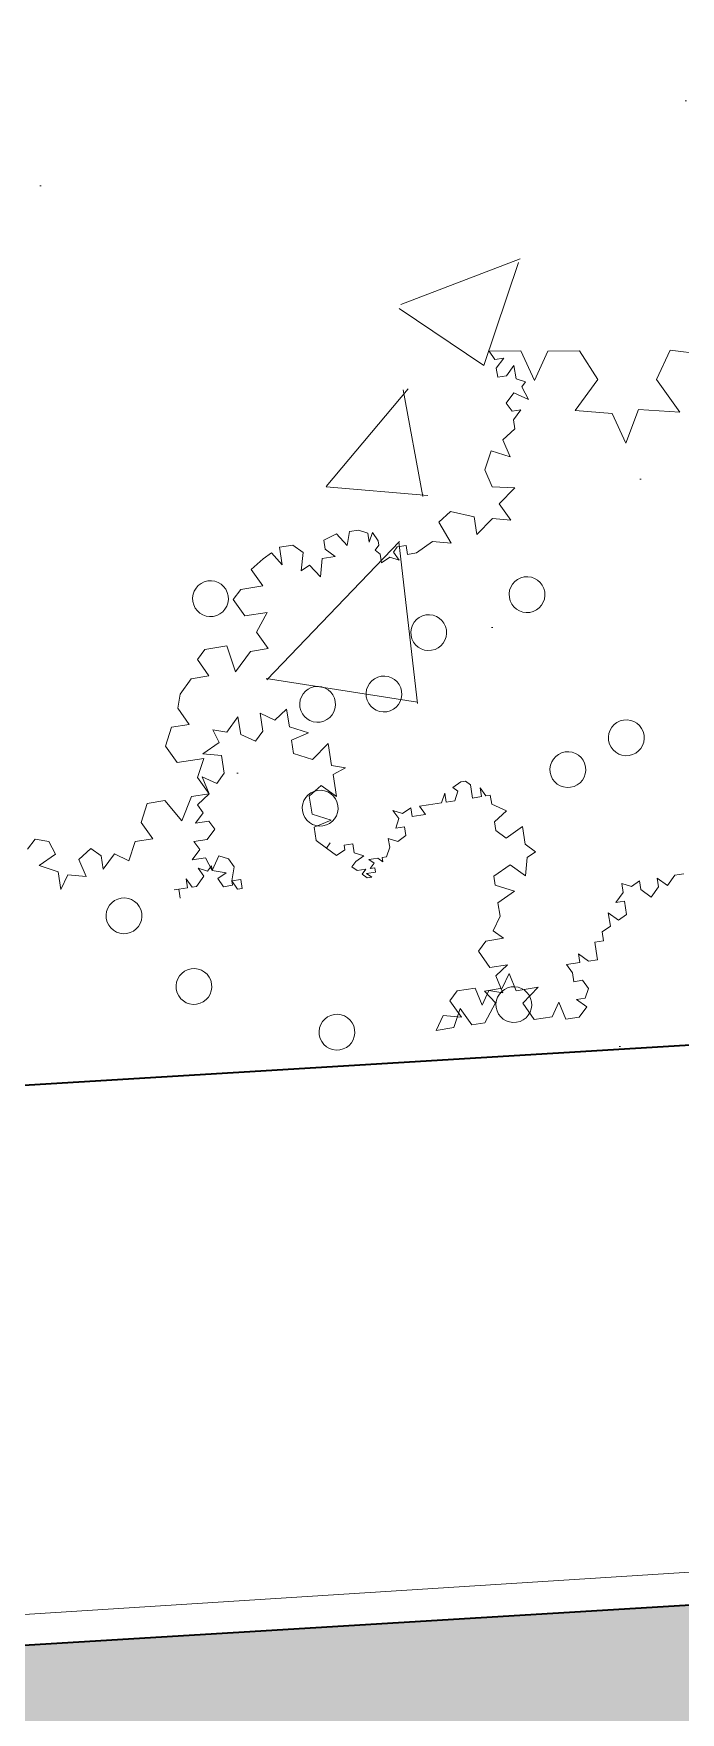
# Model space of a CAD drawing. Header units: metres. Extents: x 0 to 4415, y 1197 to 2590.
# Drawn here: x 1908.631 to 1908.921, y 1309.365 to 1310.115 of the extents above; entities that cross this region are included whole.
import ezdxf

# ---------------------------------------------------------------- set-up
doc = ezdxf.new("R2010")
doc.units = ezdxf.units.M
doc.linetypes.add('AXES', pattern=[2, 1.25, -0.25, 0.25, -0.25])
doc.linetypes.add('CACHE2', pattern=[4.7625, 3.175, -1.5875])
for name, color, linetype, lineweight in [('caché', 20, 'CACHE2', 13), ('Façade 02', 41, 'Continuous', 35), ('gris', 251, 'Continuous', 9)]:
    doc.layers.add(name, color=color, linetype=linetype, lineweight=lineweight)
doc.layers.add('veg', color=7, linetype='Continuous', lineweight=9, true_color=0x61c200)

# ---------------------------------------------------------------- blocks, each defined once
blk = doc.blocks.new('Plantes')
for p, q in [((0.6398, -0.9569), (0.622, -0.9718)), ((0.622, -0.9718), (0.628, -0.997)), ((0.6518, -1.0074), (0.671, -0.9762)), ((0.671, -0.9762), (0.6845, -1.0103)), ((0.628, -0.997), (0.6518, -1.0074)), ((0.6845, -1.0103), (0.7171, -1.0132)), ((0.7171, -1.0132), (0.6912, -1.0274)), ((0.6912, -1.0274), (0.6964, -1.0608)), ((0.6645, -1.0497), (0.6459, -1.0728)), ((0.6459, -1.0728), (0.6608, -1.0906)), ((0.6964, -1.0608), (0.6645, -1.0497)), ((0.6853, -1.0927), (0.6586, -1.1151)), ((0.6608, -1.0906), (0.6853, -1.0927)), ((0.6586, -1.1151), (0.6728, -1.141)), ((0.6045, -1.1679), (0.5704, -1.1813)), ((0.6357, -1.1871), (0.6045, -1.1679)), ((0.6386, -1.1545), (0.6357, -1.1871)), ((0.6728, -1.141), (0.6386, -1.1545)), ((0.5704, -1.1813), (0.5674, -1.214)), ((0.4679, -1.2216), (0.4338, -1.235)), ((0.4992, -1.2408), (0.4679, -1.2216)), ((0.5674, -1.214), (0.6061, -1.2422)), ((0.7294, -1.2449), (0.7309, -1.2286)), ((0.7316, -1.2204), (0.7309, -1.2286)), ((0.7309, -1.2286), (0.7316, -1.2204)), ((0.7309, -1.2286), (0.7309, -1.2286)), ((0.7309, -1.2286), (0.7309, -1.2286)), ((0.7309, -1.2286), (0.7309, -1.2286)), ((0.7309, -1.2286), (0.7309, -1.2286)), ((0.7309, -1.2286), (0.7309, -1.2286)), ((0.7309, -1.2286), (0.7309, -1.2286)), ((0.7309, -1.2286), (0.7309, -1.2286)), ((0.7309, -1.2286), (0.7309, -1.2286)), ((0.7309, -1.2286), (0.7309, -1.2286)), ((0.739, -1.2293), (0.7309, -1.2286)), ((0.7309, -1.2286), (0.739, -1.2293)), ((0.739, -1.2293), (0.7309, -1.2286)), ((0.7309, -1.2286), (0.739, -1.2293)), ((0.739, -1.2293), (0.7309, -1.2286)), ((0.7309, -1.2286), (0.739, -1.2293)), ((0.7309, -1.2286), (0.7309, -1.2286)), ((0.7309, -1.2286), (0.7309, -1.2286)), ((0.7309, -1.2286), (0.7309, -1.2286)), ((0.7309, -1.2286), (0.7309, -1.2286)), ((0.7309, -1.2286), (0.7309, -1.2286)), ((0.7309, -1.2286), (0.7309, -1.2286)), ((0.7309, -1.2286), (0.7309, -1.2286)), ((0.739, -1.2293), (0.739, -1.2293)), ((0.7472, -1.23), (0.739, -1.2293)), ((0.739, -1.2293), (0.7472, -1.23)), ((0.739, -1.2293), (0.739, -1.2293)), ((0.3744, -1.2544), (0.3477, -1.2767)), ((0.3997, -1.2484), (0.3744, -1.2544)), ((0.4309, -1.2677), (0.3997, -1.2484)), ((0.4338, -1.235), (0.4309, -1.2677)), ((0.4948, -1.2899), (0.4992, -1.2408)), ((0.6061, -1.2422), (0.5631, -1.263)), ((0.6611, -1.2718), (0.6789, -1.2569)), ((0.6789, -1.2569), (0.6767, -1.2814)), ((0.7131, -1.2435), (0.7294, -1.2449)), ((0.7287, -1.2531), (0.7131, -1.2435)), ((0.7279, -1.2613), (0.7287, -1.2531)), ((0.7472, -1.23), (0.7472, -1.23)), ((0.7472, -1.23), (0.7472, -1.23)), ((0.7472, -1.23), (0.7472, -1.23)), ((0.7472, -1.23), (0.7472, -1.23)), ((0.3136, -1.2902), (0.2958, -1.305)), ((0.3448, -1.3094), (0.3136, -1.2902)), ((0.3477, -1.2767), (0.3448, -1.3094)), ((0.4674, -1.3204), (0.4866, -1.2891)), ((0.4866, -1.2891), (0.4919, -1.3226)), ((0.5289, -1.2764), (0.4948, -1.2899)), ((0.5282, -1.2846), (0.5601, -1.2957)), ((0.5423, -1.3106), (0.5282, -1.2846)), ((0.5601, -1.2957), (0.5289, -1.2764)), ((0.5631, -1.263), (0.5601, -1.2957)), ((0.5601, -1.2957), (0.5787, -1.2727)), ((0.5787, -1.2727), (0.5943, -1.2823)), ((0.5943, -1.2823), (0.6121, -1.2674)), ((0.6121, -1.2674), (0.6099, -1.2919)), ((0.6255, -1.3015), (0.6433, -1.2867)), ((0.6433, -1.2867), (0.6455, -1.2621)), ((0.6455, -1.2621), (0.6611, -1.2718)), ((0.6767, -1.2814), (0.7005, -1.2918)), ((0.6923, -1.291), (0.7012, -1.2836)), ((0.7005, -1.2918), (0.6923, -1.291)), ((0.6945, -1.2665), (0.7101, -1.2761)), ((0.7012, -1.2836), (0.6945, -1.2665)), ((0.7101, -1.2761), (0.7279, -1.2613)), ((0.2958, -1.305), (0.2921, -1.3459)), ((0.4436, -1.31), (0.4674, -1.3204)), ((0.4496, -1.3352), (0.4436, -1.31)), ((0.5245, -1.3255), (0.5423, -1.3106)), ((0.6099, -1.2919), (0.6255, -1.3015)), ((0.7005, -1.2918), (0.6745, -1.3059)), ((0.6745, -1.3059), (0.6812, -1.323)), ((0.7065, -1.317), (0.7005, -1.2918)), ((0.7161, -1.3014), (0.7065, -1.317)), ((0.7317, -1.311), (0.7161, -1.3014)), ((0.7303, -1.3274), (0.7317, -1.311)), ((0.2921, -1.3459), (0.3404, -1.3584)), ((0.4229, -1.3576), (0.4496, -1.3352)), ((0.4919, -1.3226), (0.5245, -1.3255)), ((0.6812, -1.323), (0.6969, -1.3326)), ((0.6969, -1.3326), (0.7221, -1.3266)), ((0.7221, -1.3266), (0.7206, -1.343)), ((0.7206, -1.343), (0.737, -1.3444)), ((0.7221, -1.3266), (0.7303, -1.3274)), ((0.7377, -1.3363), (0.7221, -1.3266)), ((0.737, -1.3444), (0.7377, -1.3363)), ((0.1904, -1.378), (0.1868, -1.4189)), ((0.2082, -1.3631), (0.1904, -1.378)), ((0.2395, -1.3824), (0.2082, -1.3631)), ((0.2358, -1.4232), (0.2395, -1.3824)), ((0.3404, -1.3584), (0.3048, -1.3882)), ((0.4555, -1.3605), (0.4229, -1.3576)), ((0.4697, -1.3865), (0.4555, -1.3605)), ((0.1556, -1.3996), (0.137, -1.4227)), ((0.1868, -1.4189), (0.1556, -1.3996)), ((0.2707, -1.4016), (0.2358, -1.4232)), ((0.3019, -1.4209), (0.2707, -1.4016)), ((0.3048, -1.3882), (0.3019, -1.4209)), ((0.4192, -1.3984), (0.4519, -1.4013)), ((0.4334, -1.4244), (0.4192, -1.3984)), ((0.4519, -1.4013), (0.4697, -1.3865)), ((0.137, -1.4227), (0.1274, -1.4383)), ((0.1274, -1.4383), (0.1505, -1.4568)), ((0.4148, -1.4474), (0.4334, -1.4244)), ((0.1178, -1.4539), (0.1156, -1.4784)), ((0.1505, -1.4568), (0.1178, -1.4539)), ((0.4475, -1.4504), (0.4148, -1.4474)), ((0.4609, -1.4845), (0.4475, -1.4504)), ((0.472, -1.4526), (0.4609, -1.4845)), ((0.4965, -1.4547), (0.472, -1.4526)), ((0.51, -1.4889), (0.4965, -1.4547)), ((0.1156, -1.4784), (0.1305, -1.4962)), ((0.1305, -1.4962), (0.1639, -1.4909)), ((0.1639, -1.4909), (0.1542, -1.5065)), ((0.1542, -1.5065), (0.1773, -1.5251)), ((0.4825, -1.5194), (0.51, -1.4889)), ((0.5768, -1.4784), (0.5583, -1.5014)), ((0.5583, -1.5014), (0.5806, -1.5281)), ((0.6095, -1.4813), (0.5768, -1.4784)), ((0.6229, -1.5154), (0.6095, -1.4813)), ((0.634, -1.4835), (0.6229, -1.5154)), ((0.6585, -1.4857), (0.634, -1.4835)), ((0.6734, -1.5035), (0.6585, -1.4857)), ((0.6645, -1.5109), (0.6734, -1.5035)), ((0.6734, -1.5035), (0.6645, -1.5109)), ((0.6883, -1.5213), (0.6734, -1.5035)), ((0.1105, -1.5356), (0.1001, -1.5594)), ((0.1268, -1.537), (0.1105, -1.5356)), ((0.1417, -1.5548), (0.1268, -1.537)), ((0.1439, -1.5303), (0.1417, -1.5548)), ((0.1773, -1.5251), (0.1439, -1.5303)), ((0.5234, -1.523), (0.4825, -1.5194)), ((0.5294, -1.5483), (0.5234, -1.523)), ((0.5397, -1.5245), (0.5294, -1.5483)), ((0.5806, -1.5281), (0.5397, -1.5245)), ((0.6697, -1.5443), (0.6705, -1.5362)), ((0.6705, -1.5362), (0.6786, -1.5369)), ((0.6786, -1.5369), (0.6883, -1.5213)), ((0.1001, -1.5594), (0.1232, -1.5779)), ((0.669, -1.5525), (0.6697, -1.5443)), ((0.6853, -1.554), (0.669, -1.5525)), ((0.6921, -1.571), (0.6853, -1.554)), ((0.7017, -1.5554), (0.6921, -1.571)), ((0.7106, -1.548), (0.7017, -1.5554)), ((0.718, -1.5569), (0.7106, -1.548)), ((0.7166, -1.5732), (0.718, -1.5569)), ((0.7255, -1.5658), (0.7166, -1.5732)), ((0.7329, -1.5747), (0.7255, -1.5658)), ((0.0979, -1.5839), (0.0965, -1.6002)), ((0.1232, -1.5779), (0.0979, -1.5839)), ((0.698, -1.5963), (0.6988, -1.5881)), ((0.698, -1.5963), (0.698, -1.5963)), ((0.7055, -1.6052), (0.698, -1.5963)), ((0.6988, -1.5881), (0.6995, -1.5799)), ((0.6995, -1.5799), (0.7069, -1.5888)), ((0.7069, -1.5888), (0.7158, -1.5814)), ((0.7158, -1.5814), (0.7151, -1.5896)), ((0.7151, -1.5896), (0.7233, -1.5903)), ((0.7151, -1.5896), (0.7151, -1.5896)), ((0.7233, -1.5903), (0.7247, -1.5739)), ((0.7247, -1.5739), (0.7322, -1.5828)), ((0.7322, -1.5828), (0.7329, -1.5747)), ((0.0965, -1.6002), (0.1032, -1.6173)), ((0.1195, -1.6187), (0.1025, -1.6255)), ((0.1025, -1.6255), (0.1181, -1.6351)), ((0.1032, -1.6173), (0.1195, -1.6187)), ((0.1262, -1.6358), (0.1351, -1.6284)), ((0.1351, -1.6284), (0.1426, -1.6373)), ((0.6632, -1.6179), (0.6795, -1.6193)), ((0.6699, -1.6349), (0.6632, -1.6179)), ((0.6795, -1.6193), (0.6966, -1.6126)), ((0.6966, -1.6126), (0.6973, -1.6044)), ((0.6973, -1.6044), (0.7055, -1.6052)), ((0.6973, -1.6044), (0.6973, -1.6044)), ((0.6973, -1.6044), (0.6973, -1.6044)), ((0.1181, -1.6351), (0.1262, -1.6358)), ((0.1426, -1.6373), (0.1589, -1.6387)), ((0.1589, -1.6387), (0.1493, -1.6543)), ((0.1493, -1.6543), (0.156, -1.6714)), ((0.6098, -1.6625), (0.6194, -1.6469)), ((0.6127, -1.6298), (0.6283, -1.6395)), ((0.6194, -1.6469), (0.6127, -1.6298)), ((0.6283, -1.6395), (0.6454, -1.6327)), ((0.6454, -1.6327), (0.6439, -1.6491)), ((0.6439, -1.6491), (0.6602, -1.6505)), ((0.6602, -1.6505), (0.6699, -1.6349)), ((0.1315, -1.6692), (0.13, -1.6856)), ((0.13, -1.6856), (0.1464, -1.687)), ((0.1404, -1.6618), (0.1315, -1.6692)), ((0.156, -1.6714), (0.1404, -1.6618)), ((0.1464, -1.687), (0.1449, -1.7034)), ((0.6068, -1.6952), (0.6083, -1.6788)), ((0.6083, -1.6788), (0.6239, -1.6885)), ((0.6261, -1.664), (0.6098, -1.6625)), ((0.6239, -1.6885), (0.6246, -1.6803)), ((0.6246, -1.6803), (0.6261, -1.664)), ((1.0198, -1.6826), (0.9938, -1.6968)), ((1.0168, -1.7153), (1.0198, -1.6826)), ((0.1449, -1.7034), (0.1257, -1.7346)), ((0.1449, -1.7034), (0.1449, -1.7034)), ((0.5876, -1.7264), (0.6047, -1.7197)), ((0.6047, -1.7197), (0.6054, -1.7115)), ((0.6054, -1.7115), (0.6068, -1.6952)), ((0.9678, -1.7109), (0.95, -1.7258)), ((0.999, -1.7302), (0.9678, -1.7109)), ((0.9827, -1.7287), (1.0168, -1.7153)), ((0.9938, -1.6968), (0.999, -1.7302)), ((0.0915, -1.748), (0.073, -1.7711)), ((0.1309, -1.768), (0.0915, -1.748)), ((0.1257, -1.7346), (0.1309, -1.768)), ((0.5683, -1.7576), (0.578, -1.742)), ((0.578, -1.742), (0.5854, -1.7509)), ((0.5854, -1.7509), (0.6025, -1.7442)), ((0.6039, -1.7279), (0.5876, -1.7264)), ((0.6025, -1.7442), (0.6039, -1.7279)), ((0.95, -1.7258), (0.9471, -1.7585)), ((1.0139, -1.748), (0.9827, -1.7287)), ((1.0117, -1.7725), (1.0139, -1.748)), ((0.073, -1.7711), (0.0857, -1.8134)), ((0.5676, -1.7658), (0.5683, -1.7576)), ((0.575, -1.7747), (0.5676, -1.7658)), ((0.5683, -1.7576), (0.5683, -1.7576)), ((0.5832, -1.7754), (0.575, -1.7747)), ((0.5996, -1.7769), (0.5832, -1.7754)), ((0.5981, -1.7932), (0.5996, -1.7769)), ((0.8803, -1.769), (0.8625, -1.7839)), ((0.9115, -1.7883), (0.8803, -1.769)), ((0.9471, -1.7585), (0.9791, -1.7696)), ((0.9509, -1.8083), (0.9538, -1.7756)), ((0.9791, -1.7696), (0.9531, -1.7837)), ((0.9538, -1.7756), (0.9769, -1.7941)), ((0.9769, -1.7941), (1.0117, -1.7725)), ((0.0857, -1.8134), (0.1184, -1.8163)), ((0.5818, -1.7918), (0.5981, -1.7932)), ((0.5974, -1.8014), (0.5818, -1.7918)), ((0.5966, -1.8096), (0.5974, -1.8014)), ((0.613, -1.811), (0.5966, -1.8096)), ((0.6271, -1.837), (0.613, -1.811)), ((0.6457, -1.814), (0.6271, -1.837)), ((0.662, -1.8154), (0.6457, -1.814)), ((0.7452, -1.8064), (0.7259, -1.8376)), ((0.7615, -1.8078), (0.7452, -1.8064)), ((0.7749, -1.842), (0.7615, -1.8078)), ((0.7942, -1.8107), (0.7749, -1.842)), ((0.8187, -1.8129), (0.7942, -1.8107)), ((0.8447, -1.7988), (0.8187, -1.8129)), ((0.8596, -1.8166), (0.8447, -1.7988)), ((0.8625, -1.7839), (0.8596, -1.8166)), ((0.9086, -1.8209), (0.9115, -1.7883)), ((0.9271, -1.7979), (0.9086, -1.8209)), ((0.9249, -1.8224), (0.9509, -1.8083)), ((0.9591, -1.809), (0.9271, -1.7979)), ((0.9531, -1.7837), (0.9591, -1.809)), ((0.0011, -1.8388), (-0.0331, -1.8522)), ((0.033, -1.8499), (0.0011, -1.8388)), ((0.1184, -1.8163), (0.0909, -1.8468)), ((0.6576, -1.8644), (0.6769, -1.8332)), ((0.6769, -1.8332), (0.662, -1.8154)), ((0.7259, -1.8376), (0.7482, -1.8643)), ((0.9569, -1.8335), (0.9249, -1.8224)), ((0.9532, -1.8743), (0.9569, -1.8335)), ((0.9807, -1.8439), (0.9532, -1.8743)), ((1.0119, -1.8631), (0.9807, -1.8439)), ((-0.215, -1.8607), (-0.212, -1.9186)), ((-0.1994, -1.8703), (-0.215, -1.8607)), ((-0.2009, -1.8866), (-0.1994, -1.8703)), ((-0.1831, -1.8718), (-0.2009, -1.8866)), ((-0.1667, -1.8732), (-0.1831, -1.8718)), ((-0.1682, -1.8896), (-0.1667, -1.8732)), ((-0.0516, -1.8752), (-0.0701, -1.8983)), ((-0.0197, -1.8863), (-0.0516, -1.8752)), ((-0.0331, -1.8522), (-0.0197, -1.8863)), ((0.0375, -1.8914), (0.033, -1.8499)), ((0.065, -1.8609), (0.0375, -1.8914)), ((0.0962, -1.8802), (0.065, -1.8609)), ((0.0909, -1.8468), (0.0962, -1.8802)), ((0.6903, -1.8674), (0.6576, -1.8644)), ((0.7052, -1.8852), (0.6903, -1.8674)), ((0.7148, -1.8695), (0.7052, -1.8852)), ((0.7482, -1.8643), (0.7148, -1.8695)), ((1.009, -1.8958), (1.0119, -1.8631)), ((-0.186, -1.9044), (-0.1682, -1.8896)), ((-0.1615, -1.9066), (-0.186, -1.9044)), ((-0.1184, -1.8858), (-0.1362, -1.9006)), ((-0.1362, -1.9006), (-0.1221, -1.9266)), ((-0.1028, -1.8954), (-0.1184, -1.8858)), ((-0.1043, -1.9117), (-0.1028, -1.8954)), ((-0.0865, -1.8968), (-0.1043, -1.9117)), ((-0.0701, -1.8983), (-0.0865, -1.8968)), ((0.983, -1.9099), (1.009, -1.8958)), ((-0.212, -1.9186), (-0.1562, -1.94)), ((-0.1548, -1.9237), (-0.1615, -1.9066)), ((-0.1459, -1.9163), (-0.1548, -1.9237)), ((-0.1221, -1.9266), (-0.1459, -1.9163)), ((0.9133, -1.9531), (0.9154, -1.9286)), ((0.9154, -1.9286), (0.9311, -1.9383)), ((1.0149, -1.921), (0.983, -1.9099)), ((1.0128, -1.9455), (1.0149, -1.921)), ((-0.1562, -1.94), (-0.2082, -1.9683)), ((0.8969, -1.9517), (0.9133, -1.9531)), ((0.9118, -1.9695), (0.8969, -1.9517)), ((0.9311, -1.9383), (0.9474, -1.9397)), ((0.9474, -1.9397), (0.9459, -1.9561)), ((0.9459, -1.9561), (0.9615, -1.9657)), ((0.9615, -1.9657), (0.9786, -1.959)), ((0.9786, -1.959), (0.9801, -1.9426)), ((0.9801, -1.9426), (0.995, -1.9604)), ((0.995, -1.9604), (1.0128, -1.9455)), ((-0.2082, -1.9683), (-0.2051, -2.0263)), ((0.8502, -2.0134), (0.8599, -1.9978)), ((0.8599, -1.9978), (0.8762, -1.9992)), ((0.8762, -1.9992), (0.8777, -1.9829)), ((0.8777, -1.9829), (0.894, -1.9844)), ((0.894, -1.9844), (0.9103, -1.9858)), ((0.9103, -1.9858), (0.9118, -1.9695)), ((-0.2051, -2.0263), (-0.1501, -2.0559)), ((-0.1501, -2.0559), (-0.0967, -2.0112)), ((-0.0967, -2.0112), (-0.0862, -2.0781)), ((0.7901, -2.041), (0.8079, -2.0261)), ((0.8079, -2.0261), (0.8065, -2.0424)), ((0.8257, -2.0112), (0.8502, -2.0134)), ((0.8406, -2.029), (0.8257, -2.0112)), ((0.831, -2.0446), (0.8406, -2.029)), ((0.7709, -2.0722), (0.7805, -2.0566)), ((0.7738, -2.0395), (0.7901, -2.041)), ((0.7805, -2.0566), (0.7738, -2.0395)), ((0.8065, -2.0424), (0.831, -2.0446)), ((-0.0862, -2.0781), (-0.0305, -2.0995)), ((0.7872, -2.0737), (0.7709, -2.0722)), ((0.8021, -2.0915), (0.7872, -2.0737)), ((-0.0305, -2.0995), (-0.0906, -2.1271)), ((0.7679, -2.1049), (0.7843, -2.1063)), ((0.7828, -2.1227), (0.7679, -2.1049)), ((0.7843, -2.1063), (0.8021, -2.0915)), ((-0.0906, -2.1271), (-0.0808, -2.2021)), ((0.7636, -2.1539), (0.7643, -2.1457)), ((0.7643, -2.1457), (0.765, -2.1376)), ((0.7643, -2.1457), (0.7643, -2.1457)), ((0.7643, -2.1457), (0.7643, -2.1457)), ((0.7643, -2.1457), (0.7643, -2.1457)), ((0.765, -2.1376), (0.7828, -2.1227)), ((0.765, -2.1376), (0.765, -2.1376)), ((0.765, -2.1376), (0.765, -2.1376)), ((0.765, -2.1376), (0.765, -2.1376)), ((0.765, -2.1376), (0.765, -2.1376)), ((-0.1432, -2.1636), (-0.1952, -2.1919)), ((-0.0808, -2.2021), (-0.1432, -2.1636)), ((-0.1952, -2.1919), (-0.1839, -2.2505))]:
    blk.add_line(p, q)
at = {"color": 10}
for centre in [(0.773, -1.1253), (0.4097, -1.5046), (0.5998, -1.4969), (0.292, -1.7165), (0.559, -1.9545), (0.5079, -2.0652)]:
    blk.add_ellipse(centre, major_axis=(0.0232, 0.0232), ratio=1, start_param=2.267169, end_param=8.550354, dxfattribs=at)
at = {"color": 50}
for centre in [(0.9106, -1.2446), (0.2037, -1.3215), (1.0113, -1.5007), (0.3988, -1.6272), (0.9821, -1.8275), (0.2344, -1.9008)]:
    blk.add_ellipse(centre, major_axis=(0.0232, 0.0232), ratio=1, start_param=2.267169, end_param=8.550354, dxfattribs=at)

msp = doc.modelspace()

# ---------------------------------------------------------------- hatches: boundary and pattern name
at = {"layer": 'gris'}
h = msp.add_hatch(dxfattribs=at)
h.set_pattern_fill('AR-HBONE', color=256, scale=0.001)
h.set_pattern_definition([(45, (831.64723, 18.24039), (5e-17, 0.143684098), [0.3048, -0.1016]), (135, (831.71908, 18.31224), (5e-17, 0.143684098), [0.3048, -0.1016])])
h.paths.add_polyline_path([(1914.06234, 1308.72234), (1914.06234, 1309.72418), (1895.81662, 1308.61792), (1892.90557, 1311.4342), (1893.42202, 1330.00716), (1892.42164, 1330.00716), (1891.89372, 1311.02173), (1895.43771, 1307.59311)])
at = {"layer": 'veg'}
h = msp.add_hatch(dxfattribs=at)
h.set_pattern_fill('AR-CONC', color=256, scale=0.003, angle=-1e-14, style=0)
h.paths.add_polyline_path([(1913.86234, 1312.10545), (1904.36234, 1312.10545), (1904.36234, 1309.94057), (1905.47326, 1310.01054), (1905.50708, 1309.4559), (1907.36282, 1309.56841), (1907.32912, 1310.12127), (1908.52675, 1310.19669), (1908.56063, 1309.64103), (1910.82943, 1309.77858), (1910.79504, 1310.34265), (1911.99267, 1310.41808), (1912.02723, 1309.85119), (1913.86234, 1309.96245)])
h.paths.add_polyline_path([(1905.47326, 1310.01054), (1904.36234, 1309.94057), (1904.36234, 1309.3865), (1905.50708, 1309.4559)])
h.paths.add_polyline_path([(1908.52675, 1310.19669), (1907.32912, 1310.12127), (1907.36282, 1309.56841), (1908.56063, 1309.64103)], flags=17)
h.paths.add_polyline_path([(1911.99267, 1310.41808), (1910.79504, 1310.34265), (1910.82943, 1309.77858), (1912.02723, 1309.85119)], flags=17)
h = msp.add_hatch(dxfattribs=at)
h.set_pattern_fill('AR-CONC', color=256, scale=0.003, angle=-1e-14, style=0)
h.paths.add_polyline_path([(1913.76235, 1312.10545), (1904.36234, 1312.10545), (1904.36234, 1309.94057), (1905.47326, 1310.01054), (1905.50708, 1309.4559), (1907.36282, 1309.56841), (1907.32912, 1310.12127), (1908.52675, 1310.19669), (1908.56063, 1309.64103), (1910.82943, 1309.77858), (1910.79504, 1310.34265), (1911.99267, 1310.41808), (1912.02723, 1309.85119), (1913.76235, 1309.96245)])
h.paths.add_polyline_path([(1905.47326, 1310.01054), (1904.36234, 1309.94057), (1904.36234, 1309.3865), (1905.50708, 1309.4559)])
h.paths.add_polyline_path([(1908.52675, 1310.19669), (1907.32912, 1310.12127), (1907.36282, 1309.56841), (1908.56063, 1309.64103)], flags=17)
h.paths.add_polyline_path([(1911.99267, 1310.41808), (1910.79504, 1310.34265), (1910.82943, 1309.77858), (1912.02723, 1309.85119)], flags=17)

# ---------------------------------------------------------------- linework, layer by layer
at = {"layer": 'caché', "color": 250, "linetype": 'AXES', "lineweight": 13}
msp.add_lwpolyline([(1926.31234, 1329.25716), (1896.41234, 1329.25716), (1896.41234, 1314.43403), (1896.11234, 1312.10545), (1901.71234, 1312.11535), (1901.71234, 1308.96745), (1911.71529, 1309.60547), (1914.35939, 1309.762), (1914.35941, 1314.42053), (1926.31234, 1314.43403)], close=True, dxfattribs=at)
at = {"layer": 'Façade 02'}
for p, q in [((1913.86234, 1309.96245), (1895.91132, 1308.87416)), ((1914.06234, 1309.72418), (1895.81662, 1308.61792))]:
    msp.add_line(p, q, dxfattribs=at)

# ---------------------------------------------------------------- block references
at = {"layer": 'veg', "ltscale": 0.1, "xscale": -0.2441011966847085, "yscale": 0.2441011966847084, "zscale": 0.2441011966847084, "rotation": 93.75585335120175}
msp.add_blockref('Plantes', (1908.38548, 1309.8912), dxfattribs=at)
msp.add_blockref('Plantes', (1908.38548, 1309.8912), dxfattribs=at)

doc.saveas('drawing.dxf')
